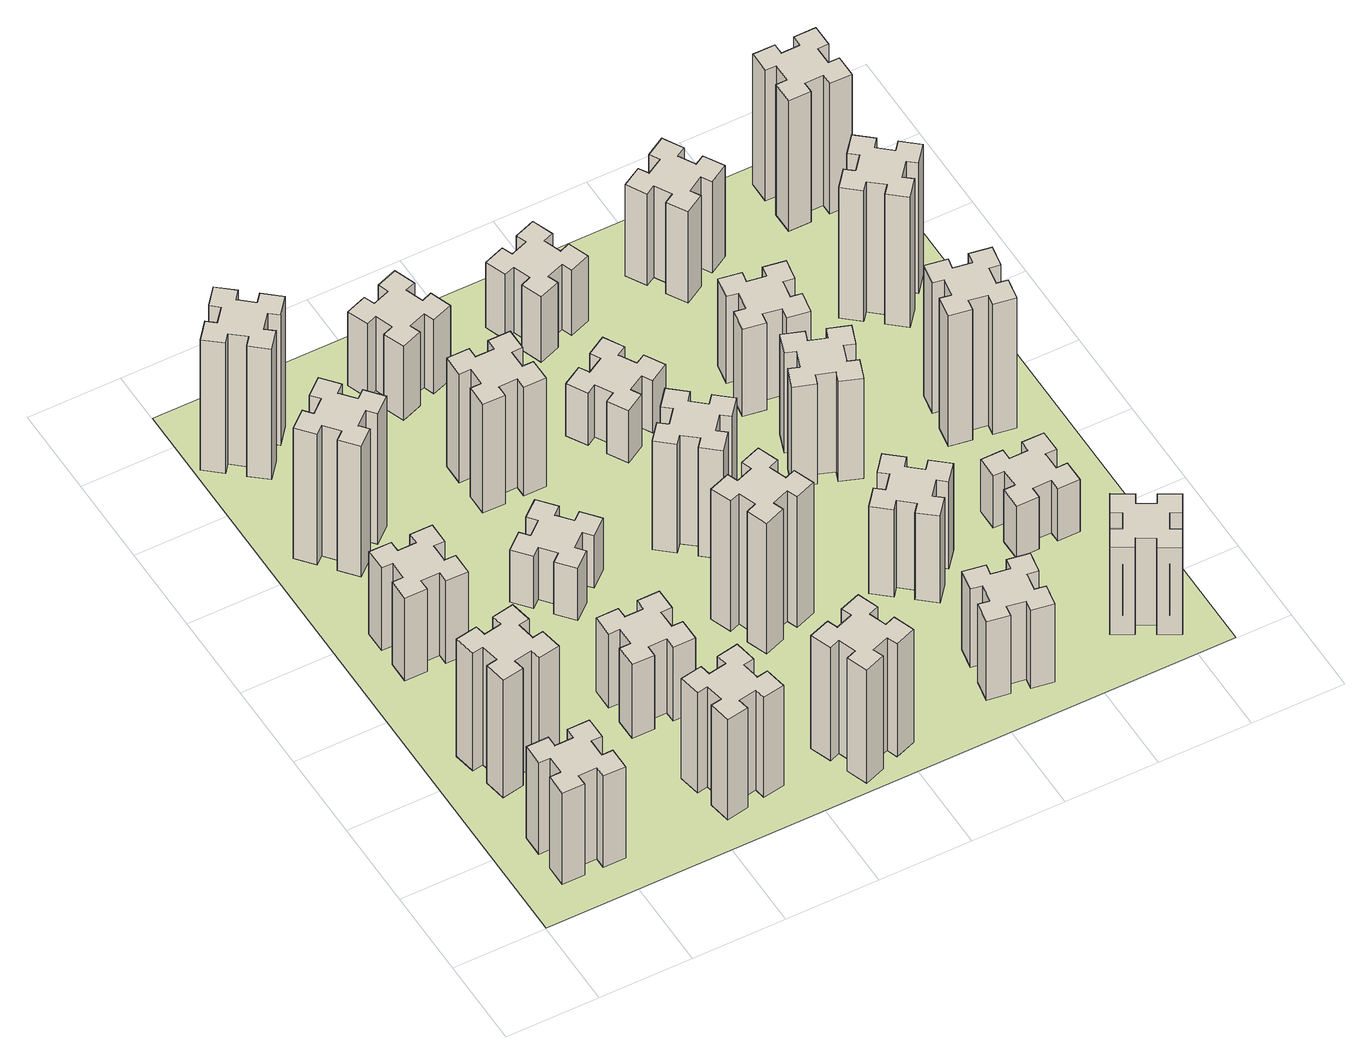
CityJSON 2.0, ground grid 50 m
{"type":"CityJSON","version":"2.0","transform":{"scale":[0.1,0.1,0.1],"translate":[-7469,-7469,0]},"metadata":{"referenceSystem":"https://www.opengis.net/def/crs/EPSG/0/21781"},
"CityObjects":{
"building1":{"type":"Building","attributes":{"class":"1000","function":"1000","usage":"1000","yearOfConstruction":2016,"roofType":"1000","measuredHeight":63,"storeysAboveGround":30,"storeysBelowGround":0},"geometry":[{"type":"Solid","lod":"1","boundaries":[[[[0,1,2,3,4,5,6,7,8,9,10,11,12,13,14,15,16,17,18,19]],[[17,16,20,21]],[[16,15,22,20]],[[15,14,23,22]],[[14,13,24,23]],[[13,12,25,24]],[[12,11,26,25]],[[11,10,27,26]],[[10,9,28,27]],[[9,8,29,28]],[[8,7,30,29]],[[7,6,31,30]],[[6,5,32,31]],[[5,4,33,32]],[[4,3,34,33]],[[3,2,35,34]],[[2,1,36,35]],[[1,0,37,36]],[[0,19,38,37]],[[19,18,39,38]],[[18,17,21,39]],[[24,25,26,27,28,29,30,31,32,33,34,35,36,37,38,39,21,20,22,23]]]]}]},
"building2":{"type":"Building","attributes":{"class":"1000","function":"1000","usage":"1000","yearOfConstruction":2016,"roofType":"1000","measuredHeight":81,"storeysAboveGround":30,"storeysBelowGround":0},"geometry":[{"type":"Solid","lod":"1","boundaries":[[[[40,41,42,43,44,45,46,47,48,49,50,51,52,53,54,55,56,57,58,59]],[[57,56,60,61]],[[56,55,62,60]],[[55,54,63,62]],[[54,53,64,63]],[[53,52,65,64]],[[52,51,66,65]],[[51,50,67,66]],[[50,49,68,67]],[[49,48,69,68]],[[48,47,70,69]],[[47,46,71,70]],[[46,45,72,71]],[[45,44,73,72]],[[44,43,74,73]],[[43,42,75,74]],[[42,41,76,75]],[[41,40,77,76]],[[40,59,78,77]],[[59,58,79,78]],[[58,57,61,79]],[[64,65,66,67,68,69,70,71,72,73,74,75,76,77,78,79,61,60,62,63]]]]}]},
"building3":{"type":"Building","attributes":{"class":"1000","function":"1000","usage":"1000","yearOfConstruction":2016,"roofType":"1000","measuredHeight":57,"storeysAboveGround":30,"storeysBelowGround":0},"geometry":[{"type":"Solid","lod":"1","boundaries":[[[[80,81,82,83,84,85,86,87,88,89,90,91,92,93,94,95,96,97,98,99]],[[97,96,100,101]],[[96,95,102,100]],[[95,94,103,102]],[[94,93,104,103]],[[93,92,105,104]],[[92,91,106,105]],[[91,90,107,106]],[[90,89,108,107]],[[89,88,109,108]],[[88,87,110,109]],[[87,86,111,110]],[[86,85,112,111]],[[85,84,113,112]],[[84,83,114,113]],[[83,82,115,114]],[[82,81,116,115]],[[81,80,117,116]],[[80,99,118,117]],[[99,98,119,118]],[[98,97,101,119]],[[104,105,106,107,108,109,110,111,112,113,114,115,116,117,118,119,101,100,102,103]]]]}]},
"building4":{"type":"Building","attributes":{"class":"1000","function":"1000","usage":"1000","yearOfConstruction":2016,"roofType":"1000","measuredHeight":90,"storeysAboveGround":30,"storeysBelowGround":0},"geometry":[{"type":"Solid","lod":"1","boundaries":[[[[120,121,122,123,124,125,126,127,128,129,130,131,132,133,134,135,136,137,138,139]],[[137,136,140,141]],[[136,135,142,140]],[[135,134,143,142]],[[134,133,144,143]],[[133,132,145,144]],[[132,131,146,145]],[[131,130,147,146]],[[130,129,148,147]],[[129,128,149,148]],[[128,127,150,149]],[[127,126,151,150]],[[126,125,152,151]],[[125,124,153,152]],[[124,123,154,153]],[[123,122,155,154]],[[122,121,156,155]],[[121,120,157,156]],[[120,139,158,157]],[[139,138,159,158]],[[138,137,141,159]],[[144,145,146,147,148,149,150,151,152,153,154,155,156,157,158,159,141,140,142,143]]]]}]},
"building5":{"type":"Building","attributes":{"class":"1000","function":"1000","usage":"1000","yearOfConstruction":2016,"roofType":"1000","measuredHeight":90,"storeysAboveGround":30,"storeysBelowGround":0},"geometry":[{"type":"Solid","lod":"1","boundaries":[[[[160,161,162,163,164,165,166,167,168,169,170,171,172,173,174,175,176,177,178,179]],[[177,176,180,181]],[[176,175,182,180]],[[175,174,183,182]],[[174,173,184,183]],[[173,172,185,184]],[[172,171,186,185]],[[171,170,187,186]],[[170,169,188,187]],[[169,168,189,188]],[[168,167,190,189]],[[167,166,191,190]],[[166,165,192,191]],[[165,164,193,192]],[[164,163,194,193]],[[163,162,195,194]],[[162,161,196,195]],[[161,160,197,196]],[[160,179,198,197]],[[179,178,199,198]],[[178,177,181,199]],[[184,185,186,187,188,189,190,191,192,193,194,195,196,197,198,199,181,180,182,183]]]]}]},
"building6":{"type":"Building","attributes":{"class":"1000","function":"1000","usage":"1000","yearOfConstruction":2016,"roofType":"1000","measuredHeight":69,"storeysAboveGround":30,"storeysBelowGround":0},"geometry":[{"type":"Solid","lod":"1","boundaries":[[[[200,201,202,203,204,205,206,207,208,209,210,211,212,213,214,215,216,217,218,219]],[[217,216,220,221]],[[216,215,222,220]],[[215,214,223,222]],[[214,213,224,223]],[[213,212,225,224]],[[212,211,226,225]],[[211,210,227,226]],[[210,209,228,227]],[[209,208,229,228]],[[208,207,230,229]],[[207,206,231,230]],[[206,205,232,231]],[[205,204,233,232]],[[204,203,234,233]],[[203,202,235,234]],[[202,201,236,235]],[[201,200,237,236]],[[200,219,238,237]],[[219,218,239,238]],[[218,217,221,239]],[[224,225,226,227,228,229,230,231,232,233,234,235,236,237,238,239,221,220,222,223]]]]}]},
"building7":{"type":"Building","attributes":{"class":"1000","function":"1000","usage":"1000","yearOfConstruction":2016,"roofType":"1000","measuredHeight":51,"storeysAboveGround":30,"storeysBelowGround":0},"geometry":[{"type":"Solid","lod":"1","boundaries":[[[[240,241,242,243,244,245,246,247,248,249,250,251,252,253,254,255,256,257,258,259]],[[257,256,260,261]],[[256,255,262,260]],[[255,254,263,262]],[[254,253,264,263]],[[253,252,265,264]],[[252,251,266,265]],[[251,250,267,266]],[[250,249,268,267]],[[249,248,269,268]],[[248,247,270,269]],[[247,246,271,270]],[[246,245,272,271]],[[245,244,273,272]],[[244,243,274,273]],[[243,242,275,274]],[[242,241,276,275]],[[241,240,277,276]],[[240,259,278,277]],[[259,258,279,278]],[[258,257,261,279]],[[264,265,266,267,268,269,270,271,272,273,274,275,276,277,278,279,261,260,262,263]]]]}]},
"building8":{"type":"Building","attributes":{"class":"1000","function":"1000","usage":"1000","yearOfConstruction":2016,"roofType":"1000","measuredHeight":36,"storeysAboveGround":30,"storeysBelowGround":0},"geometry":[{"type":"Solid","lod":"1","boundaries":[[[[280,281,282,283,284,285,286,287,288,289,290,291,292,293,294,295,296,297,298,299]],[[297,296,300,301]],[[296,295,302,300]],[[295,294,303,302]],[[294,293,304,303]],[[293,292,305,304]],[[292,291,306,305]],[[291,290,307,306]],[[290,289,308,307]],[[289,288,309,308]],[[288,287,310,309]],[[287,286,311,310]],[[286,285,312,311]],[[285,284,313,312]],[[284,283,314,313]],[[283,282,315,314]],[[282,281,316,315]],[[281,280,317,316]],[[280,299,318,317]],[[299,298,319,318]],[[298,297,301,319]],[[304,305,306,307,308,309,310,311,312,313,314,315,316,317,318,319,301,300,302,303]]]]}]},
"building9":{"type":"Building","attributes":{"class":"1000","function":"1000","usage":"1000","yearOfConstruction":2016,"roofType":"1000","measuredHeight":78,"storeysAboveGround":30,"storeysBelowGround":0},"geometry":[{"type":"Solid","lod":"1","boundaries":[[[[320,321,322,323,324,325,326,327,328,329,330,331,332,333,334,335,336,337,338,339]],[[337,336,340,341]],[[336,335,342,340]],[[335,334,343,342]],[[334,333,344,343]],[[333,332,345,344]],[[332,331,346,345]],[[331,330,347,346]],[[330,329,348,347]],[[329,328,349,348]],[[328,327,350,349]],[[327,326,351,350]],[[326,325,352,351]],[[325,324,353,352]],[[324,323,354,353]],[[323,322,355,354]],[[322,321,356,355]],[[321,320,357,356]],[[320,339,358,357]],[[339,338,359,358]],[[338,337,341,359]],[[344,345,346,347,348,349,350,351,352,353,354,355,356,357,358,359,341,340,342,343]]]]}]},
"building10":{"type":"Building","attributes":{"class":"1000","function":"1000","usage":"1000","yearOfConstruction":2016,"roofType":"1000","measuredHeight":75,"storeysAboveGround":30,"storeysBelowGround":0},"geometry":[{"type":"Solid","lod":"1","boundaries":[[[[360,361,362,363,364,365,366,367,368,369,370,371,372,373,374,375,376,377,378,379]],[[377,376,380,381]],[[376,375,382,380]],[[375,374,383,382]],[[374,373,384,383]],[[373,372,385,384]],[[372,371,386,385]],[[371,370,387,386]],[[370,369,388,387]],[[369,368,389,388]],[[368,367,390,389]],[[367,366,391,390]],[[366,365,392,391]],[[365,364,393,392]],[[364,363,394,393]],[[363,362,395,394]],[[362,361,396,395]],[[361,360,397,396]],[[360,379,398,397]],[[379,378,399,398]],[[378,377,381,399]],[[384,385,386,387,388,389,390,391,392,393,394,395,396,397,398,399,381,380,382,383]]]]}]},
"building11":{"type":"Building","attributes":{"class":"1000","function":"1000","usage":"1000","yearOfConstruction":2016,"roofType":"1000","measuredHeight":51,"storeysAboveGround":30,"storeysBelowGround":0},"geometry":[{"type":"Solid","lod":"1","boundaries":[[[[400,401,402,403,404,405,406,407,408,409,410,411,412,413,414,415,416,417,418,419]],[[417,416,420,421]],[[416,415,422,420]],[[415,414,423,422]],[[414,413,424,423]],[[413,412,425,424]],[[412,411,426,425]],[[411,410,427,426]],[[410,409,428,427]],[[409,408,429,428]],[[408,407,430,429]],[[407,406,431,430]],[[406,405,432,431]],[[405,404,433,432]],[[404,403,434,433]],[[403,402,435,434]],[[402,401,436,435]],[[401,400,437,436]],[[400,419,438,437]],[[419,418,439,438]],[[418,417,421,439]],[[424,425,426,427,428,429,430,431,432,433,434,435,436,437,438,439,421,420,422,423]]]]}]},
"building12":{"type":"Building","attributes":{"class":"1000","function":"1000","usage":"1000","yearOfConstruction":2016,"roofType":"1000","measuredHeight":90,"storeysAboveGround":30,"storeysBelowGround":0},"geometry":[{"type":"Solid","lod":"1","boundaries":[[[[440,441,442,443,444,445,446,447,448,449,450,451,452,453,454,455,456,457,458,459]],[[457,456,460,461]],[[456,455,462,460]],[[455,454,463,462]],[[454,453,464,463]],[[453,452,465,464]],[[452,451,466,465]],[[451,450,467,466]],[[450,449,468,467]],[[449,448,469,468]],[[448,447,470,469]],[[447,446,471,470]],[[446,445,472,471]],[[445,444,473,472]],[[444,443,474,473]],[[443,442,475,474]],[[442,441,476,475]],[[441,440,477,476]],[[440,459,478,477]],[[459,458,479,478]],[[458,457,461,479]],[[464,465,466,467,468,469,470,471,472,473,474,475,476,477,478,479,461,460,462,463]]]]}]},
"building13":{"type":"Building","attributes":{"class":"1000","function":"1000","usage":"1000","yearOfConstruction":2016,"roofType":"1000","measuredHeight":75,"storeysAboveGround":30,"storeysBelowGround":0},"geometry":[{"type":"Solid","lod":"1","boundaries":[[[[480,481,482,483,484,485,486,487,488,489,490,491,492,493,494,495,496,497,498,499]],[[497,496,500,501]],[[496,495,502,500]],[[495,494,503,502]],[[494,493,504,503]],[[493,492,505,504]],[[492,491,506,505]],[[491,490,507,506]],[[490,489,508,507]],[[489,488,509,508]],[[488,487,510,509]],[[487,486,511,510]],[[486,485,512,511]],[[485,484,513,512]],[[484,483,514,513]],[[483,482,515,514]],[[482,481,516,515]],[[481,480,517,516]],[[480,499,518,517]],[[499,498,519,518]],[[498,497,501,519]],[[504,505,506,507,508,509,510,511,512,513,514,515,516,517,518,519,501,500,502,503]]]]}]},
"building14":{"type":"Building","attributes":{"class":"1000","function":"1000","usage":"1000","yearOfConstruction":2016,"roofType":"1000","measuredHeight":36,"storeysAboveGround":30,"storeysBelowGround":0},"geometry":[{"type":"Solid","lod":"1","boundaries":[[[[520,521,522,523,524,525,526,527,528,529,530,531,532,533,534,535,536,537,538,539]],[[537,536,540,541]],[[536,535,542,540]],[[535,534,543,542]],[[534,533,544,543]],[[533,532,545,544]],[[532,531,546,545]],[[531,530,547,546]],[[530,529,548,547]],[[529,528,549,548]],[[528,527,550,549]],[[527,526,551,550]],[[526,525,552,551]],[[525,524,553,552]],[[524,523,554,553]],[[523,522,555,554]],[[522,521,556,555]],[[521,520,557,556]],[[520,539,558,557]],[[539,538,559,558]],[[538,537,541,559]],[[544,545,546,547,548,549,550,551,552,553,554,555,556,557,558,559,541,540,542,543]]]]}]},
"building15":{"type":"Building","attributes":{"class":"1000","function":"1000","usage":"1000","yearOfConstruction":2016,"roofType":"1000","measuredHeight":54,"storeysAboveGround":30,"storeysBelowGround":0},"geometry":[{"type":"Solid","lod":"1","boundaries":[[[[560,561,562,563,564,565,566,567,568,569,570,571,572,573,574,575,576,577,578,579]],[[577,576,580,581]],[[576,575,582,580]],[[575,574,583,582]],[[574,573,584,583]],[[573,572,585,584]],[[572,571,586,585]],[[571,570,587,586]],[[570,569,588,587]],[[569,568,589,588]],[[568,567,590,589]],[[567,566,591,590]],[[566,565,592,591]],[[565,564,593,592]],[[564,563,594,593]],[[563,562,595,594]],[[562,561,596,595]],[[561,560,597,596]],[[560,579,598,597]],[[579,578,599,598]],[[578,577,581,599]],[[584,585,586,587,588,589,590,591,592,593,594,595,596,597,598,599,581,580,582,583]]]]}]},
"building16":{"type":"Building","attributes":{"class":"1000","function":"1000","usage":"1000","yearOfConstruction":2016,"roofType":"1000","measuredHeight":45,"storeysAboveGround":30,"storeysBelowGround":0},"geometry":[{"type":"Solid","lod":"1","boundaries":[[[[600,601,602,603,604,605,606,607,608,609,610,611,612,613,614,615,616,617,618,619]],[[617,616,620,621]],[[616,615,622,620]],[[615,614,623,622]],[[614,613,624,623]],[[613,612,625,624]],[[612,611,626,625]],[[611,610,627,626]],[[610,609,628,627]],[[609,608,629,628]],[[608,607,630,629]],[[607,606,631,630]],[[606,605,632,631]],[[605,604,633,632]],[[604,603,634,633]],[[603,602,635,634]],[[602,601,636,635]],[[601,600,637,636]],[[600,619,638,637]],[[619,618,639,638]],[[618,617,621,639]],[[624,625,626,627,628,629,630,631,632,633,634,635,636,637,638,639,621,620,622,623]]]]}]},
"building17":{"type":"Building","attributes":{"class":"1000","function":"1000","usage":"1000","yearOfConstruction":2016,"roofType":"1000","measuredHeight":60,"storeysAboveGround":30,"storeysBelowGround":0},"geometry":[{"type":"Solid","lod":"1","boundaries":[[[[640,641,642,643,644,645,646,647,648,649,650,651,652,653,654,655,656,657,658,659]],[[657,656,660,661]],[[656,655,662,660]],[[655,654,663,662]],[[654,653,664,663]],[[653,652,665,664]],[[652,651,666,665]],[[651,650,667,666]],[[650,649,668,667]],[[649,648,669,668]],[[648,647,670,669]],[[647,646,671,670]],[[646,645,672,671]],[[645,644,673,672]],[[644,643,674,673]],[[643,642,675,674]],[[642,641,676,675]],[[641,640,677,676]],[[640,659,678,677]],[[659,658,679,678]],[[658,657,661,679]],[[664,665,666,667,668,669,670,671,672,673,674,675,676,677,678,679,661,660,662,663]]]]}]},
"building18":{"type":"Building","attributes":{"class":"1000","function":"1000","usage":"1000","yearOfConstruction":2016,"roofType":"1000","measuredHeight":69,"storeysAboveGround":30,"storeysBelowGround":0},"geometry":[{"type":"Solid","lod":"1","boundaries":[[[[680,681,682,683,684,685,686,687,688,689,690,691,692,693,694,695,696,697,698,699]],[[697,696,700,701]],[[696,695,702,700]],[[695,694,703,702]],[[694,693,704,703]],[[693,692,705,704]],[[692,691,706,705]],[[691,690,707,706]],[[690,689,708,707]],[[689,688,709,708]],[[688,687,710,709]],[[687,686,711,710]],[[686,685,712,711]],[[685,684,713,712]],[[684,683,714,713]],[[683,682,715,714]],[[682,681,716,715]],[[681,680,717,716]],[[680,699,718,717]],[[699,698,719,718]],[[698,697,701,719]],[[704,705,706,707,708,709,710,711,712,713,714,715,716,717,718,719,701,700,702,703]]]]}]},
"building19":{"type":"Building","attributes":{"class":"1000","function":"1000","usage":"1000","yearOfConstruction":2016,"roofType":"1000","measuredHeight":60,"storeysAboveGround":30,"storeysBelowGround":0},"geometry":[{"type":"Solid","lod":"1","boundaries":[[[[720,721,722,723,724,725,726,727,728,729,730,731,732,733,734,735,736,737,738,739]],[[737,736,740,741]],[[736,735,742,740]],[[735,734,743,742]],[[734,733,744,743]],[[733,732,745,744]],[[732,731,746,745]],[[731,730,747,746]],[[730,729,748,747]],[[729,728,749,748]],[[728,727,750,749]],[[727,726,751,750]],[[726,725,752,751]],[[725,724,753,752]],[[724,723,754,753]],[[723,722,755,754]],[[722,721,756,755]],[[721,720,757,756]],[[720,739,758,757]],[[739,738,759,758]],[[738,737,741,759]],[[744,745,746,747,748,749,750,751,752,753,754,755,756,757,758,759,741,740,742,743]]]]}]},
"building20":{"type":"Building","attributes":{"class":"1000","function":"1000","usage":"1000","yearOfConstruction":2016,"roofType":"1000","measuredHeight":60,"storeysAboveGround":30,"storeysBelowGround":0},"geometry":[{"type":"Solid","lod":"1","boundaries":[[[[760,761,762,763,764,765,766,767,768,769,770,771,772,773,774,775,776,777,778,779]],[[777,776,780,781]],[[776,775,782,780]],[[775,774,783,782]],[[774,773,784,783]],[[773,772,785,784]],[[772,771,786,785]],[[771,770,787,786]],[[770,769,788,787]],[[769,768,789,788]],[[768,767,790,789]],[[767,766,791,790]],[[766,765,792,791]],[[765,764,793,792]],[[764,763,794,793]],[[763,762,795,794]],[[762,761,796,795]],[[761,760,797,796]],[[760,779,798,797]],[[779,778,799,798]],[[778,777,781,799]],[[784,785,786,787,788,789,790,791,792,793,794,795,796,797,798,799,781,780,782,783]]]]}]},
"building21":{"type":"Building","attributes":{"class":"1000","function":"1000","usage":"1000","yearOfConstruction":2016,"roofType":"1000","measuredHeight":36,"storeysAboveGround":30,"storeysBelowGround":0},"geometry":[{"type":"Solid","lod":"1","boundaries":[[[[800,801,802,803,804,805,806,807,808,809,810,811,812,813,814,815,816,817,818,819]],[[817,816,820,821]],[[816,815,822,820]],[[815,814,823,822]],[[814,813,824,823]],[[813,812,825,824]],[[812,811,826,825]],[[811,810,827,826]],[[810,809,828,827]],[[809,808,829,828]],[[808,807,830,829]],[[807,806,831,830]],[[806,805,832,831]],[[805,804,833,832]],[[804,803,834,833]],[[803,802,835,834]],[[802,801,836,835]],[[801,800,837,836]],[[800,819,838,837]],[[819,818,839,838]],[[818,817,821,839]],[[824,825,826,827,828,829,830,831,832,833,834,835,836,837,838,839,821,820,822,823]]]]}]},
"building22":{"type":"Building","attributes":{"class":"1000","function":"1000","usage":"1000","yearOfConstruction":2016,"roofType":"1000","measuredHeight":63,"storeysAboveGround":30,"storeysBelowGround":0},"geometry":[{"type":"Solid","lod":"1","boundaries":[[[[840,841,842,843,844,845,846,847,848,849,850,851,852,853,854,855,856,857,858,859]],[[857,856,860,861]],[[856,855,862,860]],[[855,854,863,862]],[[854,853,864,863]],[[853,852,865,864]],[[852,851,866,865]],[[851,850,867,866]],[[850,849,868,867]],[[849,848,869,868]],[[848,847,870,869]],[[847,846,871,870]],[[846,845,872,871]],[[845,844,873,872]],[[844,843,874,873]],[[843,842,875,874]],[[842,841,876,875]],[[841,840,877,876]],[[840,859,878,877]],[[859,858,879,878]],[[858,857,861,879]],[[864,865,866,867,868,869,870,871,872,873,874,875,876,877,878,879,861,860,862,863]]]]}]},
"building23":{"type":"Building","attributes":{"class":"1000","function":"1000","usage":"1000","yearOfConstruction":2016,"roofType":"1000","measuredHeight":90,"storeysAboveGround":30,"storeysBelowGround":0},"geometry":[{"type":"Solid","lod":"1","boundaries":[[[[880,881,882,883,884,885,886,887,888,889,890,891,892,893,894,895,896,897,898,899]],[[897,896,900,901]],[[896,895,902,900]],[[895,894,903,902]],[[894,893,904,903]],[[893,892,905,904]],[[892,891,906,905]],[[891,890,907,906]],[[890,889,908,907]],[[889,888,909,908]],[[888,887,910,909]],[[887,886,911,910]],[[886,885,912,911]],[[885,884,913,912]],[[884,883,914,913]],[[883,882,915,914]],[[882,881,916,915]],[[881,880,917,916]],[[880,899,918,917]],[[899,898,919,918]],[[898,897,901,919]],[[904,905,906,907,908,909,910,911,912,913,914,915,916,917,918,919,901,900,902,903]]]]}]},
"building24":{"type":"Building","attributes":{"class":"1000","function":"1000","usage":"1000","yearOfConstruction":2016,"roofType":"1000","measuredHeight":90,"storeysAboveGround":30,"storeysBelowGround":0},"geometry":[{"type":"Solid","lod":"1","boundaries":[[[[920,921,922,923,924,925,926,927,928,929,930,931,932,933,934,935,936,937,938,939]],[[937,936,940,941]],[[936,935,942,940]],[[935,934,943,942]],[[934,933,944,943]],[[933,932,945,944]],[[932,931,946,945]],[[931,930,947,946]],[[930,929,948,947]],[[929,928,949,948]],[[928,927,950,949]],[[927,926,951,950]],[[926,925,952,951]],[[925,924,953,952]],[[924,923,954,953]],[[923,922,955,954]],[[922,921,956,955]],[[921,920,957,956]],[[920,939,958,957]],[[939,938,959,958]],[[938,937,941,959]],[[944,945,946,947,948,949,950,951,952,953,954,955,956,957,958,959,941,940,942,943]]]]}]},
"building25":{"type":"Building","attributes":{"class":"1000","function":"1000","usage":"1000","yearOfConstruction":2016,"roofType":"1000","measuredHeight":90,"storeysAboveGround":30,"storeysBelowGround":0},"geometry":[{"type":"Solid","lod":"1","boundaries":[[[[960,961,962,963,964,965,966,967,968,969,970,971,972,973,974,975,976,977,978,979]],[[977,976,980,981]],[[976,975,982,980]],[[975,974,983,982]],[[974,973,984,983]],[[973,972,985,984]],[[972,971,986,985]],[[971,970,987,986]],[[970,969,988,987]],[[969,968,989,988]],[[968,967,990,989]],[[967,966,991,990]],[[966,965,992,991]],[[965,964,993,992]],[[964,963,994,993]],[[963,962,995,994]],[[962,961,996,995]],[[961,960,997,996]],[[960,979,998,997]],[[979,978,999,998]],[[978,977,981,999]],[[984,985,986,987,988,989,990,991,992,993,994,995,996,997,998,999,981,980,982,983]]]]}]},
"landuse1":{"type":"LandUse","attributes":{"name":"plot1","function":"1010"},"geometry":[{"type":"MultiSurface","lod":"1","boundaries":[[[1000,1001,1002,1003]]]}]}
},
"vertices":[
[265,425,0],[265,325,0],[205,325,0],[205,205,0],[325,205,0],[325,265,0],[425,265,0],[425,205,0],[545,205,0],[545,325,0],[485,325,0],[485,425,0],[545,425,0],[545,545,0],[425,545,0],[425,485,0],[325,485,0],[325,545,0],[205,545,0],[205,425,0],[325,485,630],[325,545,630],[425,485,630],[425,545,630],[545,545,630],[545,425,630],[485,425,630],[485,325,630],[545,325,630],[545,205,630],[425,205,630],[425,265,630],[325,265,630],[325,205,630],[205,205,630],[205,325,630],[265,325,630],[265,425,630],[205,425,630],[205,545,630],
[405,1132,0],[307,1115,0],[297,1174,0],[178,1153,0],[199,1035,0],[258,1045,0],[276,947,0],[217,937,0],[237,818,0],[356,839,0],[345,898,0],[444,916,0],[454,857,0],[572,877,0],[551,996,0],[492,985,0],[475,1084,0],[534,1094,0],[513,1212,0],[395,1191,0],[475,1084,810],[534,1094,810],[492,985,810],[551,996,810],[572,877,810],[454,857,810],[444,916,810],[345,898,810],[356,839,810],[237,818,810],[217,937,810],[276,947,810],[258,1045,810],[199,1035,810],[178,1153,810],[297,1174,810],[307,1115,810],[405,1132,810],[395,1191,810],[513,1212,810],
[425,1965,0],[325,1965,0],[325,2025,0],[205,2025,0],[205,1905,0],[265,1905,0],[265,1805,0],[205,1805,0],[205,1685,0],[325,1685,0],[325,1745,0],[425,1745,0],[425,1685,0],[545,1685,0],[545,1805,0],[485,1805,0],[485,1905,0],[545,1905,0],[545,2025,0],[425,2025,0],[485,1905,570],[545,1905,570],[485,1805,570],[545,1805,570],[545,1685,570],[425,1685,570],[425,1745,570],[325,1745,570],[325,1685,570],[205,1685,570],[205,1805,570],[265,1805,570],[265,1905,570],[205,1905,570],[205,2025,570],[325,2025,570],[325,1965,570],[425,1965,570],[425,2025,570],[545,2025,570],
[492,2628,0],[427,2704,0],[473,2743,0],[396,2835,0],[304,2758,0],[343,2712,0],[266,2647,0],[228,2693,0],[136,2616,0],[213,2524,0],[259,2563,0],[323,2486,0],[277,2448,0],[354,2356,0],[446,2433,0],[408,2479,0],[484,2543,0],[523,2497,0],[615,2574,0],[538,2666,0],[484,2543,900],[523,2497,900],[408,2479,900],[446,2433,900],[354,2356,900],[277,2448,900],[323,2486,900],[259,2563,900],[213,2524,900],[136,2616,900],[228,2693,900],[266,2647,900],[343,2712,900],[304,2758,900],[396,2835,900],[473,2743,900],[427,2704,900],[492,2628,900],[538,2666,900],[615,2574,900],
[384,3387,0],[308,3452,0],[346,3498,0],[254,3575,0],[177,3483,0],[223,3444,0],[159,3368,0],[113,3406,0],[36,3314,0],[128,3237,0],[166,3283,0],[243,3219,0],[204,3173,0],[296,3096,0],[373,3188,0],[327,3226,0],[392,3303,0],[438,3264,0],[515,3356,0],[423,3433,0],[392,3303,900],[438,3264,900],[327,3226,900],[373,3188,900],[296,3096,900],[204,3173,900],[243,3219,900],[166,3283,900],[128,3237,900],[36,3314,900],[113,3406,900],[159,3368,900],[223,3444,900],[177,3483,900],[254,3575,900],[346,3498,900],[308,3452,900],[384,3387,900],[423,3433,900],[515,3356,900],
[1332,345,0],[1315,444,0],[1374,454,0],[1353,572,0],[1235,551,0],[1245,492,0],[1147,475,0],[1137,534,0],[1018,513,0],[1039,395,0],[1098,405,0],[1116,307,0],[1057,297,0],[1077,178,0],[1196,199,0],[1185,258,0],[1284,276,0],[1294,217,0],[1412,237,0],[1391,356,0],[1284,276,690],[1294,217,690],[1185,258,690],[1196,199,690],[1077,178,690],[1057,297,690],[1116,307,690],[1098,405,690],[1039,395,690],[1018,513,690],[1137,534,690],[1147,475,690],[1245,492,690],[1235,551,690],[1353,572,690],[1374,454,690],[1315,444,690],[1332,345,690],[1391,356,690],[1412,237,690],
[1165,1125,0],[1065,1125,0],[1065,1185,0],[945,1185,0],[945,1065,0],[1005,1065,0],[1005,965,0],[945,965,0],[945,845,0],[1065,845,0],[1065,905,0],[1165,905,0],[1165,845,0],[1285,845,0],[1285,965,0],[1225,965,0],[1225,1065,0],[1285,1065,0],[1285,1185,0],[1165,1185,0],[1225,1065,510],[1285,1065,510],[1225,965,510],[1285,965,510],[1285,845,510],[1165,845,510],[1165,905,510],[1065,905,510],[1065,845,510],[945,845,510],[945,965,510],[1005,965,510],[1005,1065,510],[945,1065,510],[945,1185,510],[1065,1185,510],[1065,1125,510],[1165,1125,510],[1165,1185,510],[1285,1185,510],
[1083,1972,0],[1006,1907,0],[968,1953,0],[876,1876,0],[953,1784,0],[999,1823,0],[1063,1746,0],[1017,1708,0],[1094,1616,0],[1186,1693,0],[1148,1739,0],[1224,1803,0],[1263,1757,0],[1355,1834,0],[1278,1926,0],[1232,1888,0],[1167,1964,0],[1213,2003,0],[1136,2095,0],[1044,2018,0],[1167,1964,360],[1213,2003,360],[1232,1888,360],[1278,1926,360],[1355,1834,360],[1263,1757,360],[1224,1803,360],[1148,1739,360],[1186,1693,360],[1094,1616,360],[1017,1708,360],[1063,1746,360],[999,1823,360],[953,1784,360],[876,1876,360],[968,1953,360],[1006,1907,360],[1083,1972,360],[1044,2018,360],[1136,2095,360],
[1976,266,0],[1942,360,0],[1998,380,0],[1957,493,0],[1844,452,0],[1865,396,0],[1771,362,0],[1750,418,0],[1637,377,0],[1679,264,0],[1735,285,0],[1769,191,0],[1713,170,0],[1754,57,0],[1867,99,0],[1846,155,0],[1940,189,0],[1960,133,0],[2073,174,0],[2032,287,0],[1940,189,780],[1960,133,780],[1846,155,780],[1867,99,780],[1754,57,780],[1713,170,780],[1769,191,780],[1735,285,780],[1679,264,780],[1637,377,780],[1750,418,780],[1771,362,780],[1865,396,780],[1844,452,780],[1957,493,780],[1998,380,780],[1942,360,780],[1976,266,780],[2032,287,780],[2073,174,780],
[1325,2545,0],[1325,2645,0],[1385,2645,0],[1385,2765,0],[1265,2765,0],[1265,2705,0],[1165,2705,0],[1165,2765,0],[1045,2765,0],[1045,2645,0],[1105,2645,0],[1105,2545,0],[1045,2545,0],[1045,2425,0],[1165,2425,0],[1165,2485,0],[1265,2485,0],[1265,2425,0],[1385,2425,0],[1385,2545,0],[1265,2485,750],[1265,2425,750],[1165,2485,750],[1165,2425,750],[1045,2425,750],[1045,2545,750],[1105,2545,750],[1105,2645,750],[1045,2645,750],[1045,2765,750],[1165,2765,750],[1165,2705,750],[1265,2705,750],[1265,2765,750],[1385,2765,750],[1385,2645,750],[1325,2645,750],[1325,2545,750],[1385,2545,750],[1385,2425,750],
[1125,3456,0],[1031,3422,0],[1010,3478,0],[897,3437,0],[939,3324,0],[995,3345,0],[1029,3251,0],[973,3230,0],[1014,3117,0],[1127,3159,0],[1106,3215,0],[1200,3249,0],[1220,3193,0],[1333,3234,0],[1292,3347,0],[1236,3326,0],[1202,3420,0],[1258,3440,0],[1217,3553,0],[1104,3512,0],[1202,3420,510],[1258,3440,510],[1236,3326,510],[1292,3347,510],[1333,3234,510],[1220,3193,510],[1200,3249,510],[1106,3215,510],[1127,3159,510],[1014,3117,510],[973,3230,510],[1029,3251,510],[995,3345,510],[939,3324,510],[897,3437,510],[1010,3478,510],[1031,3422,510],[1125,3456,510],[1104,3512,510],[1217,3553,510],
[1846,1095,0],[1940,1129,0],[1960,1073,0],[2073,1114,0],[2032,1227,0],[1976,1206,0],[1942,1300,0],[1998,1320,0],[1957,1433,0],[1844,1392,0],[1865,1336,0],[1771,1302,0],[1750,1358,0],[1637,1317,0],[1679,1204,0],[1735,1225,0],[1769,1131,0],[1713,1110,0],[1754,997,0],[1867,1039,0],[1769,1131,900],[1713,1110,900],[1735,1225,900],[1679,1204,900],[1637,1317,900],[1750,1358,900],[1771,1302,900],[1865,1336,900],[1844,1392,900],[1957,1433,900],[1998,1320,900],[1942,1300,900],[1976,1206,900],[2032,1227,900],[2073,1114,900],[1960,1073,900],[1940,1129,900],[1846,1095,900],[1867,1039,900],[1754,997,900],
[1964,1907,0],[1888,1972,0],[1926,2018,0],[1834,2095,0],[1757,2003,0],[1803,1964,0],[1739,1888,0],[1693,1926,0],[1616,1834,0],[1708,1757,0],[1746,1803,0],[1823,1739,0],[1784,1693,0],[1876,1616,0],[1953,1708,0],[1907,1746,0],[1972,1823,0],[2018,1784,0],[2095,1876,0],[2003,1953,0],[1972,1823,750],[2018,1784,750],[1907,1746,750],[1953,1708,750],[1876,1616,750],[1784,1693,750],[1823,1739,750],[1746,1803,750],[1708,1757,750],[1616,1834,750],[1693,1926,750],[1739,1888,750],[1803,1964,750],[1757,2003,750],[1834,2095,750],[1926,2018,750],[1888,1972,750],[1964,1907,750],[2003,1953,750],[2095,1876,750],
[1976,2607,0],[1926,2694,0],[1978,2724,0],[1918,2828,0],[1814,2768,0],[1844,2716,0],[1757,2666,0],[1727,2718,0],[1623,2658,0],[1683,2554,0],[1735,2584,0],[1785,2497,0],[1733,2467,0],[1793,2363,0],[1897,2423,0],[1867,2475,0],[1954,2525,0],[1984,2473,0],[2088,2533,0],[2028,2637,0],[1954,2525,360],[1984,2473,360],[1867,2475,360],[1897,2423,360],[1793,2363,360],[1733,2467,360],[1785,2497,360],[1735,2584,360],[1683,2554,360],[1623,2658,360],[1727,2718,360],[1757,2666,360],[1844,2716,360],[1814,2768,360],[1918,2828,360],[1978,2724,360],[1926,2694,360],[1976,2607,360],[2028,2637,360],[2088,2533,360],
[2764,475,0],[2665,492,0],[2676,551,0],[2557,572,0],[2537,454,0],[2596,444,0],[2578,345,0],[2519,356,0],[2498,237,0],[2617,217,0],[2627,276,0],[2725,258,0],[2715,199,0],[2833,178,0],[2854,297,0],[2795,307,0],[2812,405,0],[2871,395,0],[2892,513,0],[2774,534,0],[2812,405,540],[2871,395,540],[2795,307,540],[2854,297,540],[2833,178,540],[2715,199,540],[2725,258,540],[2627,276,540],[2617,217,540],[2498,237,540],[2519,356,540],[2578,345,540],[2596,444,540],[2537,454,540],[2557,572,540],[2676,551,540],[2665,492,540],[2764,475,540],[2774,534,540],[2892,513,540],
[1865,3456,0],[1771,3422,0],[1750,3478,0],[1637,3437,0],[1679,3324,0],[1735,3345,0],[1769,3251,0],[1713,3230,0],[1754,3117,0],[1867,3159,0],[1846,3215,0],[1940,3249,0],[1960,3193,0],[2073,3234,0],[2032,3347,0],[1976,3326,0],[1942,3420,0],[1998,3440,0],[1957,3553,0],[1844,3512,0],[1942,3420,450],[1998,3440,450],[1976,3326,450],[2032,3347,450],[2073,3234,450],[1960,3193,450],[1940,3249,450],[1846,3215,450],[1867,3159,450],[1754,3117,450],[1713,3230,450],[1769,3251,450],[1735,3345,450],[1679,3324,450],[1637,3437,450],[1750,3478,450],[1771,3422,450],[1865,3456,450],[1844,3512,450],[1957,3553,450],
[2647,1006,0],[2712,1083,0],[2758,1044,0],[2835,1136,0],[2743,1213,0],[2704,1167,0],[2628,1232,0],[2666,1278,0],[2574,1355,0],[2497,1263,0],[2543,1224,0],[2479,1148,0],[2433,1186,0],[2356,1094,0],[2448,1017,0],[2486,1063,0],[2563,999,0],[2524,953,0],[2616,876,0],[2693,968,0],[2563,999,600],[2524,953,600],[2486,1063,600],[2448,1017,600],[2356,1094,600],[2433,1186,600],[2479,1148,600],[2543,1224,600],[2497,1263,600],[2574,1355,600],[2666,1278,600],[2628,1232,600],[2704,1167,600],[2743,1213,600],[2835,1136,600],[2758,1044,600],[2712,1083,600],[2647,1006,600],[2693,968,600],[2616,876,600],
[2682,1871,0],[2716,1965,0],[2772,1944,0],[2813,2057,0],[2700,2098,0],[2680,2042,0],[2586,2076,0],[2607,2132,0],[2494,2173,0],[2453,2060,0],[2509,2040,0],[2475,1946,0],[2419,1967,0],[2377,1854,0],[2490,1813,0],[2511,1869,0],[2605,1835,0],[2584,1779,0],[2697,1737,0],[2738,1850,0],[2605,1835,690],[2584,1779,690],[2511,1869,690],[2490,1813,690],[2377,1854,690],[2419,1967,690],[2475,1946,690],[2509,2040,690],[2453,2060,690],[2494,2173,690],[2607,2132,690],[2586,2076,690],[2680,2042,690],[2700,2098,690],[2813,2057,690],[2772,1944,690],[2716,1965,690],[2682,1871,690],[2738,1850,690],[2697,1737,690],
[2496,2564,0],[2478,2465,0],[2419,2476,0],[2398,2357,0],[2517,2337,0],[2527,2396,0],[2625,2378,0],[2615,2319,0],[2733,2298,0],[2754,2417,0],[2695,2427,0],[2712,2525,0],[2771,2515,0],[2792,2633,0],[2674,2654,0],[2664,2595,0],[2565,2612,0],[2576,2671,0],[2457,2692,0],[2437,2574,0],[2565,2612,600],[2576,2671,600],[2664,2595,600],[2674,2654,600],[2792,2633,600],[2771,2515,600],[2712,2525,600],[2695,2427,600],[2754,2417,600],[2733,2298,600],[2615,2319,600],[2625,2378,600],[2527,2396,600],[2517,2337,600],[2398,2357,600],[2419,2476,600],[2478,2465,600],[2496,2564,600],[2437,2574,600],[2457,2692,600],
[3365,474,0],[3315,387,0],[3263,417,0],[3203,313,0],[3307,253,0],[3337,305,0],[3424,255,0],[3394,203,0],[3498,143,0],[3558,247,0],[3506,277,0],[3556,364,0],[3608,334,0],[3668,438,0],[3564,498,0],[3534,446,0],[3447,496,0],[3477,548,0],[3373,608,0],[3313,504,0],[3447,496,600],[3477,548,600],[3534,446,600],[3564,498,600],[3668,438,600],[3608,334,600],[3556,364,600],[3506,277,600],[3558,247,600],[3498,143,600],[3394,203,600],[3424,255,600],[3337,305,600],[3307,253,600],[3203,313,600],[3263,417,600],[3315,387,600],[3365,474,600],[3313,504,600],[3373,608,600],
[3125,1165,0],[3125,1065,0],[3065,1065,0],[3065,945,0],[3185,945,0],[3185,1005,0],[3285,1005,0],[3285,945,0],[3405,945,0],[3405,1065,0],[3345,1065,0],[3345,1165,0],[3405,1165,0],[3405,1285,0],[3285,1285,0],[3285,1225,0],[3185,1225,0],[3185,1285,0],[3065,1285,0],[3065,1165,0],[3185,1225,360],[3185,1285,360],[3285,1225,360],[3285,1285,360],[3405,1285,360],[3405,1165,360],[3345,1165,360],[3345,1065,360],[3405,1065,360],[3405,945,360],[3285,945,360],[3285,1005,360],[3185,1005,360],[3185,945,360],[3065,945,360],[3065,1065,360],[3125,1065,360],[3125,1165,360],[3065,1165,360],[3065,1285,360],
[2716,3347,0],[2666,3434,0],[2718,3464,0],[2658,3568,0],[2554,3508,0],[2584,3456,0],[2497,3406,0],[2467,3458,0],[2363,3398,0],[2423,3294,0],[2475,3324,0],[2525,3237,0],[2473,3207,0],[2533,3103,0],[2637,3163,0],[2607,3215,0],[2694,3265,0],[2724,3213,0],[2828,3273,0],[2768,3377,0],[2694,3265,630],[2724,3213,630],[2607,3215,630],[2637,3163,630],[2533,3103,630],[2473,3207,630],[2525,3237,630],[2475,3324,630],[2423,3294,630],[2363,3398,630],[2467,3458,630],[2497,3406,630],[2584,3456,630],[2554,3508,630],[2658,3568,630],[2718,3464,630],[2666,3434,630],[2716,3347,630],[2768,3377,630],[2828,3273,630],
[3435,1787,0],[3452,1885,0],[3511,1875,0],[3532,1993,0],[3414,2014,0],[3404,1955,0],[3305,1972,0],[3316,2031,0],[3197,2052,0],[3177,1934,0],[3236,1924,0],[3218,1825,0],[3159,1836,0],[3138,1717,0],[3257,1697,0],[3267,1756,0],[3365,1738,0],[3355,1679,0],[3473,1658,0],[3494,1777,0],[3365,1738,900],[3355,1679,900],[3267,1756,900],[3257,1697,900],[3138,1717,900],[3159,1836,900],[3218,1825,900],[3236,1924,900],[3177,1934,900],[3197,2052,900],[3316,2031,900],[3305,1972,900],[3404,1955,900],[3414,2014,900],[3532,1993,900],[3511,1875,900],[3452,1885,900],[3435,1787,900],[3494,1777,900],[3473,1658,900],
[3444,2747,0],[3368,2812,0],[3406,2858,0],[3314,2935,0],[3237,2843,0],[3283,2804,0],[3219,2728,0],[3173,2766,0],[3096,2674,0],[3188,2597,0],[3226,2643,0],[3303,2579,0],[3264,2533,0],[3356,2456,0],[3433,2548,0],[3387,2586,0],[3452,2663,0],[3498,2624,0],[3575,2716,0],[3483,2793,0],[3452,2663,900],[3498,2624,900],[3387,2586,900],[3433,2548,900],[3356,2456,900],[3264,2533,900],[3303,2579,900],[3226,2643,900],[3188,2597,900],[3096,2674,900],[3173,2766,900],[3219,2728,900],[3283,2804,900],[3237,2843,900],[3314,2935,900],[3406,2858,900],[3368,2812,900],[3444,2747,900],[3483,2793,900],[3575,2716,900],
[3285,3325,0],[3385,3325,0],[3385,3265,0],[3505,3265,0],[3505,3385,0],[3445,3385,0],[3445,3485,0],[3505,3485,0],[3505,3605,0],[3385,3605,0],[3385,3545,0],[3285,3545,0],[3285,3605,0],[3165,3605,0],[3165,3485,0],[3225,3485,0],[3225,3385,0],[3165,3385,0],[3165,3265,0],[3285,3265,0],[3225,3385,900],[3165,3385,900],[3225,3485,900],[3165,3485,900],[3165,3605,900],[3285,3605,900],[3285,3545,900],[3385,3545,900],[3385,3605,900],[3505,3605,900],[3505,3485,900],[3445,3485,900],[3445,3385,900],[3505,3385,900],[3505,3265,900],[3385,3265,900],[3385,3325,900],[3285,3325,900],[3285,3265,900],[3165,3265,900],
[5,3705,0],[3705,3705,0],[3705,5,0],[5,5,0]
]}
